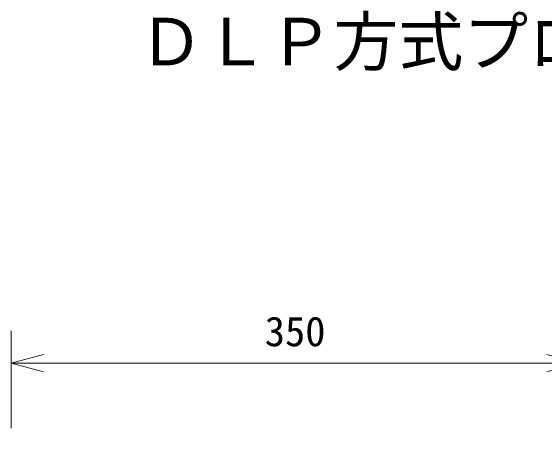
# Model space of a CAD drawing. Units: millimetres, scale not verified. Extents: x -62 to 63, y -56 to 57.
# Drawn here: x -43.39 to -10.5, y 29.73 to 56.8 of the extents above; entities that cross this region are included whole.
import ezdxf
from ezdxf.enums import TextEntityAlignment as Align

# ---------------------------------------------------------------- set-up
doc = ezdxf.new("R2010")
doc.units = ezdxf.units.MM
doc.header["$LTSCALE"] = 0.125
doc.header["$PDMODE"] = 32
doc.header["$PDSIZE"] = 0.0625
doc.layers.add('0-0_0', color=7, linetype='Continuous', lineweight=9)
doc.layers.add('0-6_SUNPO', color=7, linetype='Continuous', lineweight=9)
doc.layers.add('0-2_MOJI1', color=7, linetype='Continuous')
doc.layers.add('0-7_Defpoints', color=7, linetype='Continuous')
doc.styles.add('ＭＳ ゴシック', font='')
doc.styles.get('ＭＳ ゴシック').set_extended_font_data('MS Gothic')

# ---------------------------------------------------------------- blocks, each defined once
blk = doc.blocks.new('_OPEN30')
at = {"layer": '0-0_0'}
blk.add_line((0, 0), (-1, 0), dxfattribs=at)
blk.add_lwpolyline([(-1, 0.26795), (0, 0), (-1, -0.26795)], dxfattribs=at)
blk = doc.blocks.new('D11')
at = {"layer": '0-6_SUNPO'}
for p, q in [((-50.1713, 32.639), (-50.1713, 38.639)), ((-15.1713, 32.639), (-15.1713, 38.639)), ((-48.1713, 36.639), (-17.1713, 36.639))]:
    blk.add_line(p, q, dxfattribs=at)
at = {"layer": '0-7_Defpoints'}
for p in [(-15.1713, 36.639), (-50.1713, 30.639), (-15.1713, 30.639)]:
    blk.add_point(p, dxfattribs=at)
at = {"layer": '0-6_SUNPO', "xscale": 2, "yscale": 2, "rotation": 180}
blk.add_blockref('_OPEN30', (-50.1713, 36.639), dxfattribs=at)
at = {"layer": '0-6_SUNPO', "xscale": 2, "yscale": 2}
blk.add_blockref('_OPEN30', (-15.1713, 36.639), dxfattribs=at)
at = {"layer": '0-6_SUNPO', "style": 'ＭＳ ゴシック'}
blk.add_text('350', height=1.833, dxfattribs=at).set_placement((-34.5463, 37.139), align=Align.BOTTOM_LEFT)

msp = doc.modelspace()

# ---------------------------------------------------------------- block references
at = {"layer": '0-6_SUNPO'}
msp.add_blockref('D11', (6.8172, -1.5542), dxfattribs=at)

# ---------------------------------------------------------------- texts
at = {"layer": '0-2_MOJI1', "style": 'ＭＳ ゴシック'}
msp.add_text('ＤＬＰ方式プロジェクター天吊り金具付', height=2.933, dxfattribs=at).set_placement((-35.4985, 52.5441), align=Align.BOTTOM_LEFT)

doc.saveas('drawing.dxf')
